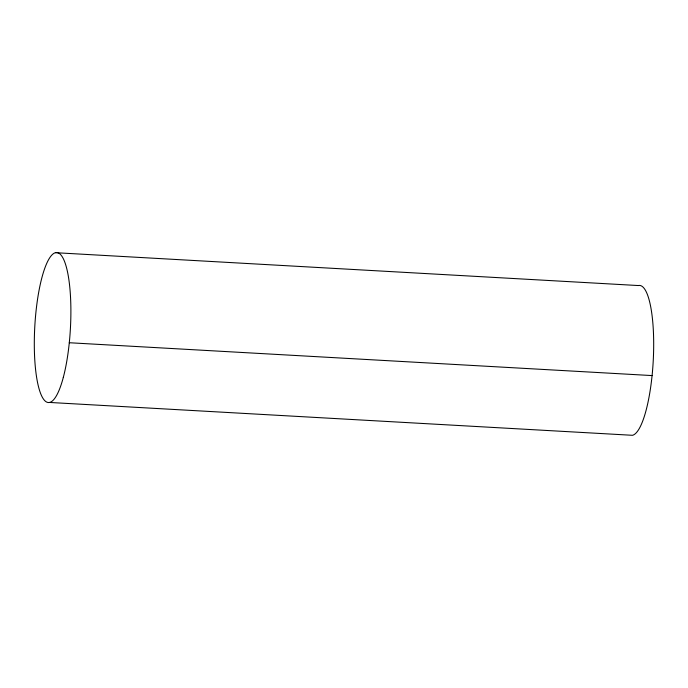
<?xml version="1.0" encoding="UTF-8"?>
<svg xmlns="http://www.w3.org/2000/svg" width="688" height="688" viewBox="0 0 688 688"><rect width="100%" height="100%" fill="white"/><g stroke="black" fill="none" stroke-linecap="round" stroke-linejoin="round"><path stroke-width="1.03" d="M55.547 252.702L638.335 285.546A75.112 17.836 -86.8 0 1 653.454 356.049A75.112 17.836 -86.8 0 1 632.453 435.298L49.665 402.454M69.29 342.736L652.078 375.579M63.305 377.428A75.112 17.836 -86.8 0 0 60.123 254.13A75.112 17.836 -86.8 0 0 34.4 351.181A75.112 17.836 -86.8 0 0 63.305 377.428"/></g></svg>
